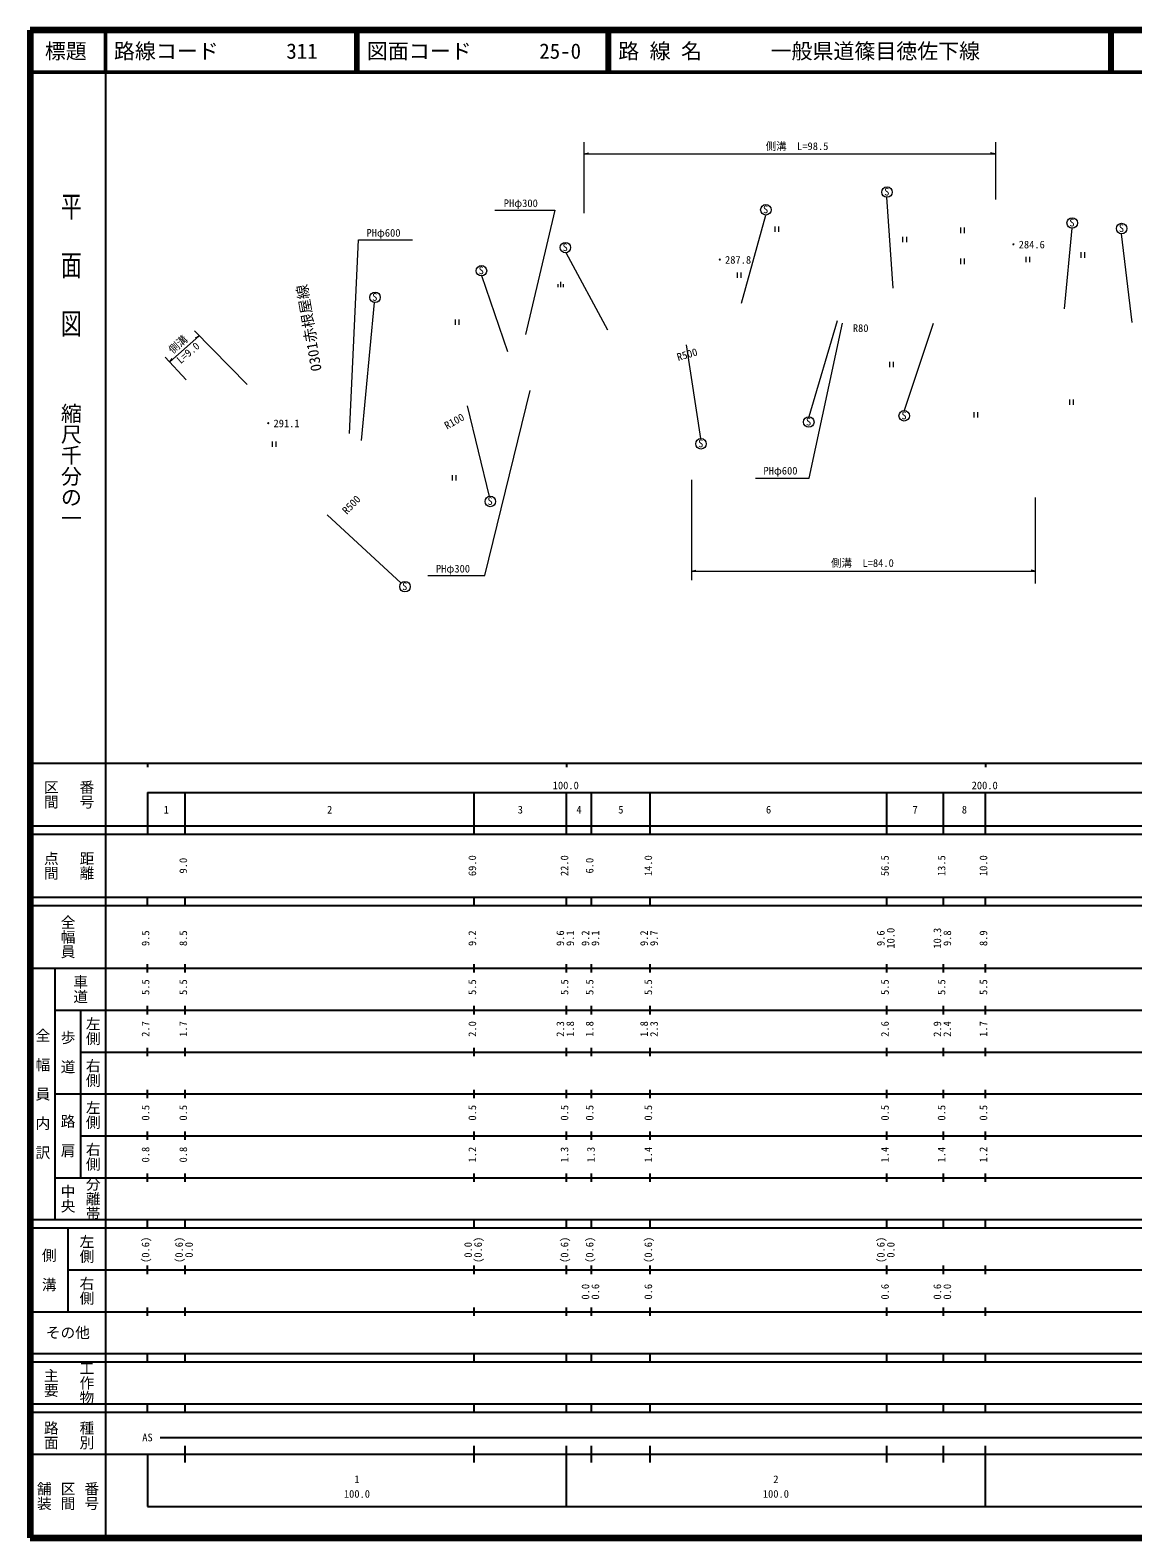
# Model space of a CAD drawing. Units: millimetres on the paper, with parts at other scales. Extents: x 40 to 680, y 20 to 380.
# Drawn here: x 40 to 303.2, y 20 to 380 of the extents above; entities that cross this region are included whole.
import ezdxf
from ezdxf.enums import TextEntityAlignment as Align

# ---------------------------------------------------------------- set-up
doc = ezdxf.new("R2010")
doc.units = ezdxf.units.MM
for name, color, linetype, lineweight in [('D-BGD', 7, 'Continuous', 13), ('M-BGD', 7, 'Continuous', 13), ('M-STR-HTXT', 7, 'Continuous', 13), ('M-TTL', 2, 'Continuous', 140), ('M-TTL-BAND', 7, 'Continuous', 25), ('M-TTL-LINE', 7, 'Continuous', 50)]:
    doc.layers.add(name, color=color, linetype=linetype, lineweight=lineweight)
doc.layers.add('M-TTL-TXT', color=7, linetype='Continuous')
doc.styles.add('@ＭＳ ゴシック', font='')
doc.styles.add('ＭＳ ゴシック', font='')
doc.styles.get('@ＭＳ ゴシック').set_extended_font_data('@MS Gothic')
doc.styles.get('ＭＳ ゴシック').set_extended_font_data('MS Gothic')

msp = doc.modelspace()

# ---------------------------------------------------------------- linework, layer by layer
at = {"layer": 'D-BGD'}
for p, q in [((217.749, 333.114), (217.749, 331.814)), ((218.724, 331.814), (218.724, 333.114)), ((262.077, 332.841), (262.077, 331.541)), ((263.052, 331.541), (263.052, 332.841)), ((248.258, 330.652), (248.258, 329.352)), ((249.233, 329.352), (249.233, 330.652)), ((262.077, 325.453), (262.077, 324.153)), ((263.052, 324.153), (263.052, 325.453)), ((277.673, 325.863), (277.673, 324.563)), ((278.648, 324.563), (278.648, 325.863)), ((290.807, 326.958), (290.807, 325.658)), ((291.782, 325.658), (291.782, 326.958)), ((208.72, 322.169), (208.72, 320.869)), ((209.695, 320.869), (209.695, 322.169)), ((166.049, 318.634), (166.049, 319.384)), ((166.674, 318.634), (166.674, 319.884)), ((167.299, 318.634), (167.299, 319.384)), ((141.408, 310.951), (141.408, 309.651)), ((142.383, 309.651), (142.383, 310.951)), ((245.112, 300.827), (245.112, 299.527)), ((246.087, 299.527), (246.087, 300.827)), ((288.071, 291.797), (288.071, 290.497)), ((289.046, 290.497), (289.046, 291.797)), ((265.223, 288.787), (265.223, 287.487)), ((266.198, 287.487), (266.198, 288.787)), ((97.765, 281.81), (97.765, 280.51)), ((98.74, 280.51), (98.74, 281.81)), ((140.724, 273.738), (140.724, 272.438)), ((141.699, 272.438), (141.699, 273.738))]:
    msp.add_line(p, q, dxfattribs=at)
at = {"layer": 'M-BGD'}
for p, q in [((245.96, 318.373), (244.505, 340.092)), ((209.816, 314.834), (215.586, 335.86)), ((286.918, 313.469), (288.702, 332.705)), ((303.062, 310.216), (300.511, 331.382)), ((177.889, 308.404), (167.959, 326.841)), ((154.038, 303.199), (147.849, 321.317)), ((119.049, 282.027), (122.167, 314.959)), ((232.613, 310.61), (225.859, 287.681)), ((255.506, 309.987), (248.637, 289.164)), ((196.572, 304.883), (199.994, 282.473)), ((144.301, 290.298), (149.59, 268.685)), ((110.914, 264.231), (128.552, 247.98))]:
    msp.add_line(p, q, dxfattribs=at)
for centre in [(244.527, 341.342), (215.607, 337.11), (288.724, 333.955), (300.532, 332.632), (167.754, 328.074), (147.723, 322.561), (122.32, 316.199), (248.637, 287.914), (225.859, 286.431), (200.117, 281.229), (149.835, 267.459), (129.464, 247.126)]:
    msp.add_circle(centre, 1.25, dxfattribs=at)
at = {"layer": 'M-STR-HTXT'}
for p, q in [((172.255, 336.279), (172.255, 353.275)), ((270.427, 353.275), (270.427, 339.545)), ((172.255, 350.475), (173.255, 350.725)), ((172.255, 350.475), (270.227, 350.475)), ((270.227, 350.475), (269.227, 350.725)), ((73.301, 300.772), (80.281, 306.932)), ((79.215, 308.176), (91.834, 295.38)), ((80.281, 306.932), (79.366, 306.458)), ((77.26, 296.535), (72.195, 301.956)), ((73.301, 300.772), (73.885, 301.621)), ((197.862, 272.648), (197.862, 248.655)), ((279.916, 268.427), (279.916, 247.844)), ((197.862, 250.832), (198.862, 251.082)), ((197.862, 250.832), (279.916, 250.832)), ((279.916, 250.832), (278.916, 251.082))]:
    msp.add_line(p, q, dxfattribs=at)
for points in [[(150.914, 336.988), (165.198, 336.983), (158.252, 307.355)], [(116.251, 283.717), (118.355, 329.954), (131.236, 329.954)], [(213.151, 273.06), (225.961, 273.06), (233.866, 310.07)], [(134.888, 249.75), (148.508, 249.75), (159.318, 293.992)]]:
    msp.add_lwpolyline(points, dxfattribs=at)
at = {"layer": 'M-TTL'}
for p, q in [((40, 380), (40, 20)), ((680, 380), (40, 380)), ((40, 20), (680, 20))]:
    msp.add_line(p, q, dxfattribs=at)
at = {"layer": 'M-TTL-BAND'}
for p, q in [((58, 370), (58, 20)), ((40, 205), (579, 205)), ((68, 205), (68, 204)), ((168, 205), (168, 204)), ((268, 205), (268, 204)), ((68, 198), (579, 198)), ((68, 198), (68, 188)), ((77, 188), (77, 198)), ((146, 188), (146, 198)), ((168, 188), (168, 198)), ((174, 188), (174, 198)), ((188, 188), (188, 198)), ((244.5, 188), (244.5, 198)), ((258, 188), (258, 198)), ((268, 188), (268, 198)), ((40, 190), (579, 190)), ((40, 188), (579, 188)), ((40, 173), (579, 173)), ((68, 171), (68, 173)), ((77, 171), (77, 173)), ((146, 171), (146, 173)), ((168, 171), (168, 173)), ((174, 171), (174, 173)), ((188, 171), (188, 173)), ((244.5, 171), (244.5, 173)), ((258, 171), (258, 173)), ((268, 171), (268, 173)), ((40, 171), (579, 171)), ((40, 156), (579, 156)), ((46, 96), (46, 156)), ((68, 155), (68, 157)), ((77, 155), (77, 157)), ((146, 155), (146, 157)), ((168, 155), (168, 157)), ((174, 155), (174, 157)), ((188, 155), (188, 157)), ((244.5, 155), (244.5, 157)), ((258, 155), (258, 157)), ((268, 155), (268, 157)), ((46, 146), (579, 146)), ((52, 146), (52, 106)), ((68, 145), (68, 147)), ((77, 145), (77, 147)), ((146, 145), (146, 147)), ((168, 145), (168, 147)), ((174, 145), (174, 147)), ((188, 145), (188, 147)), ((244.5, 145), (244.5, 147)), ((258, 145), (258, 147)), ((268, 145), (268, 147)), ((68, 135), (68, 137)), ((77, 135), (77, 137)), ((146, 135), (146, 137)), ((168, 135), (168, 137)), ((174, 135), (174, 137)), ((188, 135), (188, 137)), ((244.5, 135), (244.5, 137)), ((258, 135), (258, 137)), ((268, 135), (268, 137)), ((52, 136), (579, 136)), ((46, 126), (579, 126)), ((68, 125), (68, 127)), ((77, 125), (77, 127)), ((146, 125), (146, 127)), ((168, 125), (168, 127)), ((174, 125), (174, 127)), ((188, 125), (188, 127)), ((244.5, 125), (244.5, 127)), ((258, 125), (258, 127)), ((268, 125), (268, 127)), ((52, 116), (579, 116)), ((68, 115), (68, 117)), ((77, 115), (77, 117)), ((146, 115), (146, 117)), ((168, 115), (168, 117)), ((174, 115), (174, 117)), ((188, 115), (188, 117)), ((244.5, 115), (244.5, 117)), ((258, 115), (258, 117)), ((268, 115), (268, 117)), ((46, 106), (579, 106)), ((68, 105), (68, 107)), ((77, 105), (77, 107)), ((146, 105), (146, 107)), ((168, 105), (168, 107)), ((174, 105), (174, 107)), ((188, 105), (188, 107)), ((244.5, 105), (244.5, 107)), ((258, 105), (258, 107)), ((268, 105), (268, 107)), ((40, 96), (579, 96)), ((40, 94), (579, 94)), ((49, 94), (49, 74)), ((68, 94), (68, 96)), ((77, 94), (77, 96)), ((146, 94), (146, 96)), ((168, 94), (168, 96)), ((174, 94), (174, 96)), ((188, 94), (188, 96)), ((244.5, 94), (244.5, 96)), ((258, 94), (258, 96)), ((268, 94), (268, 96)), ((49, 84), (579, 84)), ((68, 83), (68, 85)), ((77, 83), (77, 85)), ((146, 83), (146, 85)), ((168, 83), (168, 85)), ((174, 83), (174, 85)), ((188, 83), (188, 85)), ((244.5, 83), (244.5, 85)), ((258, 83), (258, 85)), ((268, 83), (268, 85)), ((40, 74), (579, 74)), ((68, 73), (68, 75)), ((77, 73), (77, 75)), ((146, 73), (146, 75)), ((168, 73), (168, 75)), ((174, 73), (174, 75)), ((188, 73), (188, 75)), ((244.5, 73), (244.5, 75)), ((258, 73), (258, 75)), ((268, 73), (268, 75)), ((40, 64), (579, 64)), ((40, 62), (579, 62)), ((68, 62), (68, 64)), ((77, 62), (77, 64)), ((146, 62), (146, 64)), ((168, 62), (168, 64)), ((174, 62), (174, 64)), ((188, 62), (188, 64)), ((244.5, 62), (244.5, 64)), ((258, 62), (258, 64)), ((268, 62), (268, 64)), ((40, 52), (579, 52)), ((68, 50), (68, 52)), ((77, 50), (77, 52)), ((146, 50), (146, 52)), ((168, 50), (168, 52)), ((174, 50), (174, 52)), ((188, 50), (188, 52)), ((244.5, 50), (244.5, 52)), ((258, 50), (258, 52)), ((268, 50), (268, 52)), ((40, 50), (579, 50)), ((71, 44), (517, 44)), ((40, 40), (579, 40)), ((68, 40), (68, 27.5)), ((77, 38), (77, 42)), ((146, 38), (146, 42)), ((168, 27.5), (168, 42)), ((174, 38), (174, 42)), ((188, 38), (188, 42)), ((244.5, 38), (244.5, 42)), ((258, 38), (258, 42)), ((268, 27.5), (268, 42)), ((68, 27.5), (579, 27.5))]:
    msp.add_line(p, q, dxfattribs=at)
at = {"layer": 'M-TTL-LINE'}
for p, q in [((58, 380), (58, 370)), ((117.75, 380), (117.75, 370)), ((118.25, 380), (118.25, 370)), ((177.75, 380), (177.75, 370)), ((178.25, 380), (178.25, 370)), ((297.75, 380), (297.75, 370)), ((298.25, 380), (298.25, 370)), ((40, 370), (680, 370))]:
    msp.add_line(p, q, dxfattribs=at)

# ---------------------------------------------------------------- texts
at = {"layer": 'M-BGD', "style": 'ＭＳ ゴシック'}
for p in [(243.848, 339.968), (214.929, 335.736), (288.045, 332.582), (299.854, 331.258), (167.076, 326.701), (147.045, 321.187), (121.642, 314.826), (247.958, 286.54), (225.18, 285.058), (199.438, 279.856), (149.157, 266.085), (128.786, 245.752)]:
    msp.add_text('S', height=1.833, dxfattribs=at).set_placement(p, align=Align.BOTTOM_LEFT)
for s, p in [('・284.6', (277.821, 328.803)), ('・287.8', (207.727, 325.154)), ('R80', (238.242, 308.857)), ('・291.1', (99.95, 286.102))]:
    msp.add_text(s, height=1.833, dxfattribs=at).set_placement(p, align=Align.MIDDLE_CENTER)
for s, height, rotation, p in [('0301赤根屋線', 2.566, 99.73, (106.551, 308.889)), ('R500', 1.833, 16.646, (196.813, 302.565)), ('R100', 1.833, 29.392, (141.231, 286.621)), ('R500', 1.833, 45.895, (116.662, 266.687))]:
    msp.add_text(s, height=height, rotation=rotation, dxfattribs=at).set_placement(p, align=Align.MIDDLE_CENTER)
at = {"layer": 'M-STR-HTXT', "style": 'ＭＳ ゴシック'}
for s, p in [('側溝\u3000L=98.5', (215.555, 350.83)), ('PHφ300', (153.048, 337.208)), ('PHφ600', (120.272, 330.138)), ('PHφ600', (215.026, 273.345)), ('PHφ300', (136.865, 249.946)), ('側溝\u3000L=84.0', (231.166, 251.298))]:
    msp.add_text(s, height=1.833, dxfattribs=at).set_placement(p, align=Align.BOTTOM_LEFT)
for s, rotation, p in [('側溝', 41.427, (74.386, 302.21)), ('L=9.0', 40.496, (76.274, 299.809))]:
    msp.add_text(s, height=1.833, rotation=rotation, dxfattribs=at).set_placement(p, align=Align.BOTTOM_LEFT)
at = {"layer": 'M-TTL-BAND', "style": '@ＭＳ ゴシック', "width": 1.4}
msp.add_text('平  面  図', height=3.666, rotation=270, dxfattribs=at).set_placement((49.777, 306.475), align=Align.MIDDLE_RIGHT)
at = {"layer": 'M-TTL-BAND', "style": '@ＭＳ ゴシック'}
msp.add_text('縮尺千分の一', height=3.666, rotation=270, dxfattribs=at).set_placement((49.777, 261.03), align=Align.MIDDLE_RIGHT)
for s, p in [('区間', (45, 197.5)), ('番号', (53.5, 197.5)), ('点間', (45, 180.5)), ('距離', (53.5, 180.5)), ('全幅員', (49, 163.5)), ('車道', (52, 151)), ('左側', (55, 141)), ('全\u3000幅\u3000員\u3000内\u3000訳', (43, 126)), ('歩\u3000道', (49, 136)), ('右側', (55, 131)), ('左側', (55, 121)), ('路\u3000肩', (49, 116)), ('右側', (55, 111)), ('分離帯', (55, 101)), ('中央', (49, 101)), ('左側', (53.5, 89)), ('側\u3000溝', (44.5, 84)), ('右側', (53.5, 79)), ('工作物', (53.5, 57)), ('主要', (45, 57)), ('路面', (45, 44.5)), ('種別', (53.5, 44.5)), ('舗装', (43.333, 30)), ('区間', (49, 30)), ('番号', (54.667, 30))]:
    msp.add_text(s, height=2.566, rotation=270, dxfattribs=at).set_placement(p, align=Align.MIDDLE_CENTER)
at = {"layer": 'M-TTL-BAND', "style": 'ＭＳ ゴシック'}
for s, p in [('100.0', (167.844, 198.195)), ('200.0', (267.844, 198.195)), ('1', (72.5, 192.405)), ('2', (111.5, 192.405)), ('3', (157, 192.405)), ('4', (171, 192.405)), ('5', (181, 192.405)), ('6', (216.25, 192.405)), ('7', (251.25, 192.405)), ('8', (263, 192.405)), ('AS', (68, 42.5)), ('1', (118, 32.523)), ('2', (218, 32.523)), ('100.0', (118, 29.033)), ('100.0', (218, 29.033))]:
    msp.add_text(s, height=1.833, dxfattribs=at).set_placement(p, align=Align.BOTTOM_CENTER)
for s, p in [('9.0', (78, 180.5)), ('69.0', (147, 180.5)), ('22.0', (169, 180.5)), ('6.0', (175, 180.5)), ('14.0', (189, 180.5)), ('56.5', (245.5, 180.5)), ('13.5', (259, 180.5)), ('10.0', (269, 180.5)), ('9.5', (69, 163.174)), ('8.5', (78, 163.174)), ('9.2', (147, 163.174)), ('9.6', (168, 163.174)), ('9.1', (170.37, 163.174)), ('9.2', (174, 163.174)), ('9.1', (176.37, 163.174)), ('9.2', (188, 163.174)), ('9.7', (190.37, 163.174)), ('9.6', (244.5, 163.174)), ('10.0', (246.87, 163.174)), ('10.3', (258, 163.174)), ('9.8', (260.37, 163.174)), ('8.9', (269, 163.174)), ('5.5', (69, 151.5)), ('5.5', (78, 151.5)), ('5.5', (147, 151.5)), ('5.5', (169, 151.5)), ('5.5', (175, 151.5)), ('5.5', (189, 151.5)), ('5.5', (245.5, 151.5)), ('5.5', (259, 151.5)), ('5.5', (269, 151.5)), ('2.7', (69, 141.5)), ('1.7', (78, 141.5)), ('2.0', (147, 141.5)), ('2.3', (168, 141.5)), ('1.8', (170.37, 141.5)), ('1.8', (175, 141.5)), ('1.8', (188, 141.5)), ('2.3', (190.37, 141.5)), ('2.6', (245.5, 141.5)), ('2.9', (258, 141.5)), ('2.4', (260.37, 141.5)), ('1.7', (269, 141.5)), ('0.5', (69, 121.5)), ('0.5', (78, 121.5)), ('0.5', (147, 121.5)), ('0.5', (169, 121.5)), ('0.5', (175, 121.5)), ('0.5', (189, 121.5)), ('0.5', (245.5, 121.5)), ('0.5', (259, 121.5)), ('0.5', (269, 121.5)), ('0.8', (69, 111.5)), ('0.8', (78, 111.5)), ('1.2', (147, 111.5)), ('1.3', (169, 111.5)), ('1.3', (175.317, 111.5)), ('1.4', (189, 111.5)), ('1.4', (245.462, 111.5)), ('1.4', (259, 111.5)), ('1.2', (269, 111.5)), ('(0.6)', (69, 88.764)), ('(0.6)', (77, 88.764)), ('0.0', (79.37, 88.764)), ('0.0', (146, 88.764)), ('(0.6)', (148.37, 88.764)), ('(0.6)', (169, 88.764)), ('(0.6)', (175, 88.764)), ('(0.6)', (189, 88.764)), ('(0.6)', (244.5, 88.764)), ('0.0', (246.87, 88.764)), ('0.0', (174, 78.764)), ('0.6', (176.37, 78.764)), ('0.6', (189, 78.764)), ('0.6', (245.5, 78.764)), ('0.6', (258, 78.764)), ('0.0', (260.37, 78.764))]:
    msp.add_text(s, height=1.833, rotation=90, dxfattribs=at).set_placement(p, align=Align.BOTTOM_CENTER)
msp.add_text('その他', height=2.566, dxfattribs=at).set_placement((49, 69), align=Align.MIDDLE_CENTER)
at = {"layer": 'M-TTL-TXT', "style": 'ＭＳ ゴシック'}
msp.add_text('標題', height=3.666, dxfattribs=at).set_placement((48.5, 375), align=Align.MIDDLE_CENTER)
for s, p in [('路線コード', (60, 375)), ('311', (101.142, 375)), ('図面コード', (120.38, 375)), ('25-0', (161.521, 375)), ('路 線 名', (180.38, 375)), ('一般県道篠目徳佐下線', (216.734, 375))]:
    msp.add_text(s, height=3.666, dxfattribs=at).set_placement(p, align=Align.MIDDLE_LEFT)

doc.saveas('drawing.dxf')
